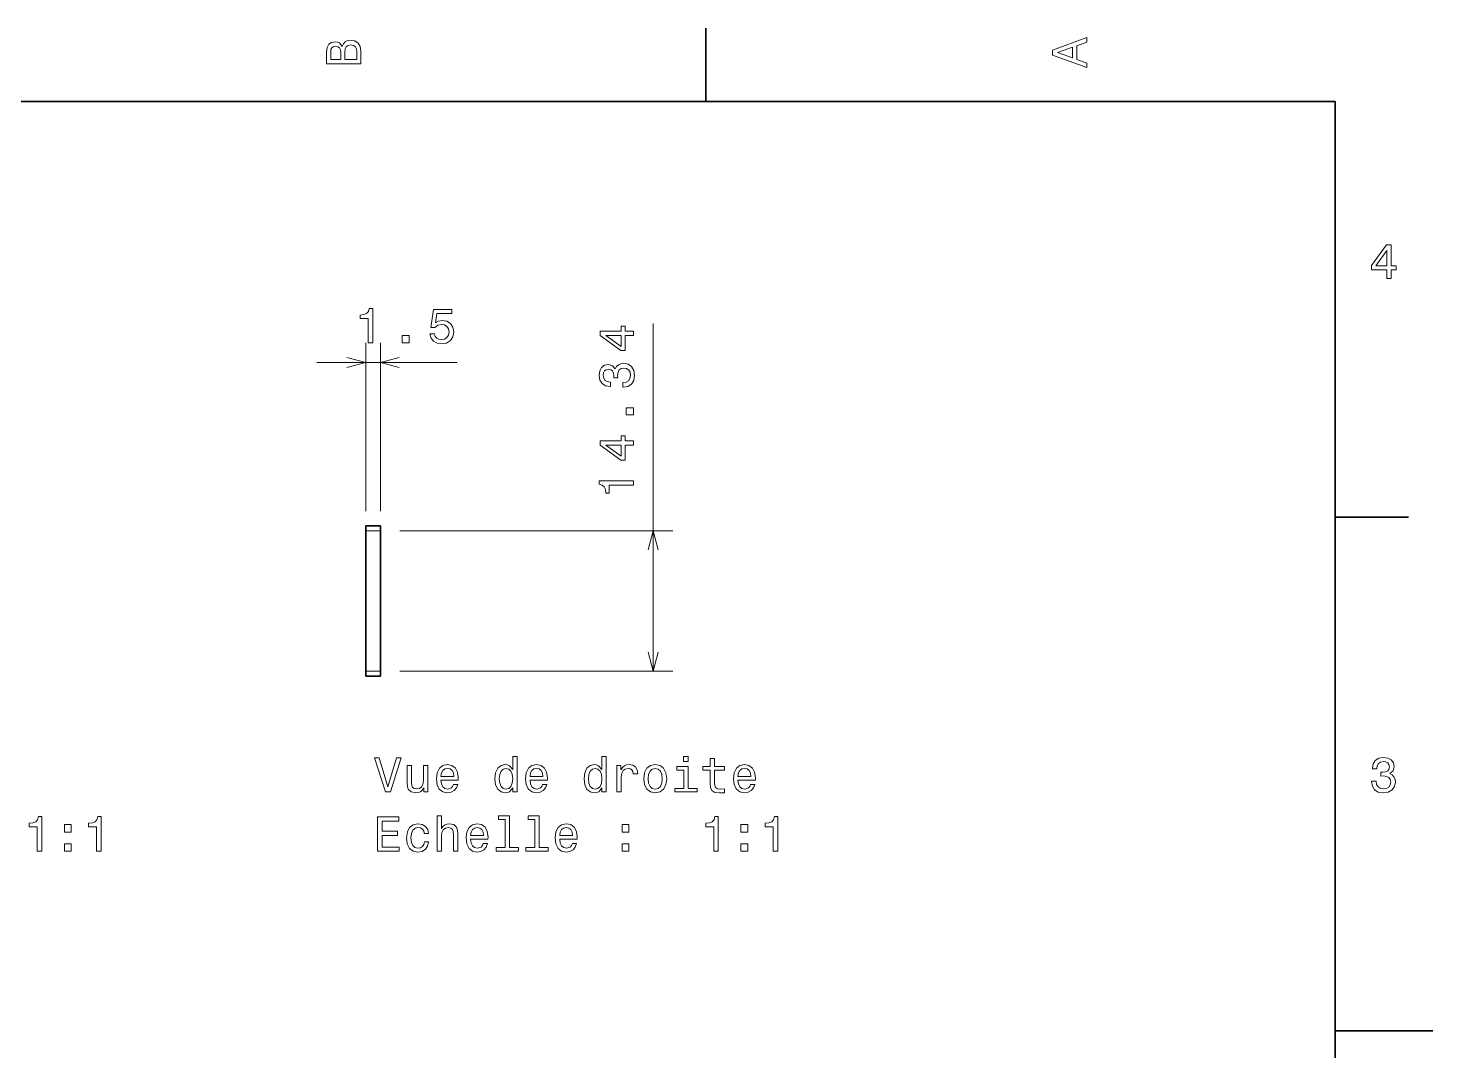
# Model space of a CAD drawing. Extents: x 0 to 297, y 0 to 210.
# Drawn here: x 153.4 to 297, y 103 to 207.5 of the extents above; entities that cross this region are included whole.
import ezdxf

# ---------------------------------------------------------------- set-up
doc = ezdxf.new("R2010")
doc.units = 0

msp = doc.modelspace()

# ---------------------------------------------------------------- linework, layer by layer
at = {"color": 7, "lineweight": 35, "ltscale": 0.1875}
for p, q in [((222.699997, 200), (222.699997, 207.5)), ((287, 157.5), (294.5, 157.5))]:
    msp.add_line(p, q, dxfattribs=at)
at = {"color": 7, "lineweight": 35}
for p, q in [((287, 200), (10, 200)), ((287, 10), (287, 200))]:
    msp.add_line(p, q, dxfattribs=at)
at = {"color": 7, "lineweight": 13}
for p, q in [((217.313568, 141.772018), (217.313568, 177.317276)), ((191.433136, 156.114975), (219.313568, 156.114975)), ((191.433136, 141.772018), (219.313568, 141.772018))]:
    msp.add_line(p, q, dxfattribs=at)
at = {"color": 7, "lineweight": 13, "ltscale": 0.430146}
for p, q in [((187.933136, 158.114975), (187.933136, 175.320801)), ((189.433136, 158.114975), (189.433136, 175.320801))]:
    msp.add_line(p, q, dxfattribs=at)
at = {"color": 7, "lineweight": 13, "ltscale": 0.358342}
msp.add_line((182.933136, 173.320801), (197.2668, 173.320801), dxfattribs=at)
at = {"color": 7, "lineweight": 35, "ltscale": 0.0125}
for p, q in [((187.933136, 156.114975), (187.933136, 156.614975)), ((189.433136, 156.114975), (189.433136, 156.614975)), ((187.933136, 141.272018), (187.933136, 141.772018)), ((189.433136, 141.272018), (189.433136, 141.772018))]:
    msp.add_line(p, q, dxfattribs=at)
at = {"color": 7, "lineweight": 35, "ltscale": 0.0375}
for p, q in [((189.433136, 156.614975), (187.933136, 156.614975)), ((189.433136, 141.272018), (187.933136, 141.272018))]:
    msp.add_line(p, q, dxfattribs=at)
at = {"color": 7, "lineweight": 13, "ltscale": 0.0375}
for p, q in [((189.433136, 156.114975), (187.933136, 156.114975)), ((189.433136, 141.772018), (187.933136, 141.772018))]:
    msp.add_line(p, q, dxfattribs=at)
at = {"color": 7, "lineweight": 35, "ltscale": 0.358574}
for p, q in [((187.933136, 156.114975), (187.933136, 141.772018)), ((189.433136, 156.114975), (189.433136, 141.772018))]:
    msp.add_line(p, q, dxfattribs=at)
at = {"color": 7, "lineweight": 35, "ltscale": 0.25}
msp.add_line((287, 105), (297, 105), dxfattribs=at)
at = {"color": 7, "lineweight": 13}
for points in [[(185.542007, 205.630417), (185.249496, 205.983429), (185.052811, 206.074219), (184.81073, 206.104477), (184.432495, 206.03891), (184.160156, 205.842224), (183.993729, 205.524506), (183.933212, 205.080704), (183.933212, 203.835022), (187.433212, 203.835022), (187.433212, 205.151306), (187.36261, 205.620331), (187.155838, 205.968307), (186.828018, 206.185165), (186.384216, 206.260818), (186.08667, 206.215424), (185.839554, 206.094391), (185.65799, 205.897705)], [(185.385666, 204.984879), (185.385666, 204.298996), (184.351807, 204.298996), (184.351807, 205.025223), (184.382065, 205.297562), (184.472839, 205.489197), (184.629181, 205.605194), (184.86116, 205.645538), (185.093155, 205.600143), (185.254532, 205.479111), (185.355408, 205.272339)], [(187.014618, 205.095825), (187.014618, 204.298996), (185.809296, 204.298996), (185.809296, 205.050446), (185.844589, 205.368164), (185.9505, 205.595108), (186.132065, 205.731277), (186.394302, 205.776657), (186.671692, 205.731277), (186.863327, 205.605194), (186.979324, 205.393372)], [(261.633209, 203.466858), (261.633209, 203.930847), (260.604401, 204.298996), (260.604401, 205.695969), (261.633209, 206.064133), (261.633209, 206.538193), (258.128174, 205.257217), (258.128174, 204.742798)], [(260.17572, 204.460388), (258.632477, 205), (260.17572, 205.539627)], [(292.277374, 181.916794), (292.731262, 181.916794), (292.731262, 182.784225), (293.23056, 182.784225), (293.23056, 183.187683), (292.731262, 183.187683), (292.731262, 185.341141), (292.272339, 185.341141), (290.739197, 183.228027), (290.739197, 182.784225), (292.277374, 182.784225)], [(291.162842, 183.187683), (292.277374, 184.756134), (292.277374, 183.187683)], [(188.185959, 175.320801), (188.644897, 175.320801), (188.644897, 178.846024), (188.301956, 178.846024), (188.211182, 178.538376), (188.029617, 178.331604), (187.752243, 178.210571), (187.368958, 178.170227), (187.368958, 177.812149), (188.185959, 177.812149)], [(194.498062, 176.233627), (194.609009, 175.820084), (194.85614, 175.497314), (195.219238, 175.295578), (195.683228, 175.21994), (196.192596, 175.310715), (196.591003, 175.557831), (196.84317, 175.951202), (196.938995, 176.455521), (196.853256, 176.924545), (196.611176, 177.292709), (196.232941, 177.529739), (195.743744, 177.615463), (195.365494, 177.554947), (195.072998, 177.388519), (195.214203, 178.331604), (196.747345, 178.331604), (196.747345, 178.745148), (194.876312, 178.745148), (194.598938, 176.889252), (195.00238, 176.889252), (195.294891, 177.126282), (195.668091, 177.212006), (195.99086, 177.15654), (196.237976, 176.995148), (196.394318, 176.748032), (196.449799, 176.430313), (196.394318, 176.112595), (196.232941, 175.865463), (195.985809, 175.709122), (195.668091, 175.653656), (195.400803, 175.68895), (195.194031, 175.804947), (195.04274, 175.986511), (194.967087, 176.233627)], [(215.313568, 176.07666), (215.313568, 176.530548), (214.446121, 176.530548), (214.446121, 177.029831), (214.042664, 177.029831), (214.042664, 176.530548), (211.889206, 176.530548), (211.889206, 176.071609), (214.002319, 174.538467), (214.446121, 174.538467), (214.446121, 176.07666)], [(191.66478, 175.320801), (192.360748, 175.320801), (192.360748, 176.072235), (191.66478, 176.072235)], [(214.042664, 174.962097), (212.474228, 176.07666), (214.042664, 176.07666)], [(214.214142, 170.792358), (214.249435, 170.792358), (214.733582, 170.873047), (215.09671, 171.110077), (215.32869, 171.483276), (215.414429, 171.977524), (215.32869, 172.502014), (215.106781, 172.895386), (214.753754, 173.147552), (214.299866, 173.238327), (214.002319, 173.197983), (213.760254, 173.087036), (213.573639, 172.905472), (213.437485, 172.663391), (213.165146, 172.991211), (212.73143, 173.107208), (212.338058, 173.031555), (212.040497, 172.814697), (211.853912, 172.46167), (211.788345, 171.977524), (211.869034, 171.523636), (212.090942, 171.175644), (212.44397, 170.9487), (212.912979, 170.873047), (212.948288, 170.873047), (212.948288, 171.321899), (212.625519, 171.362244), (212.393524, 171.493362), (212.252319, 171.705185), (212.201889, 172.002731), (212.242233, 172.264984), (212.348145, 172.456619), (212.519608, 172.572617), (212.751602, 172.618011), (212.998718, 172.572617), (213.165146, 172.451584), (213.266006, 172.239761), (213.296265, 171.952301), (213.291229, 171.755615), (213.689636, 171.755615), (213.67955, 172.002731), (213.724945, 172.320465), (213.845978, 172.557495), (214.042664, 172.6987), (214.299866, 172.74913), (214.592377, 172.693665), (214.809235, 172.547409), (214.945404, 172.315414), (214.990799, 172.007782), (214.940369, 171.690048), (214.789063, 171.458069), (214.546997, 171.311813), (214.214142, 171.256332)], [(215.313568, 167.979248), (215.313568, 168.675217), (214.562119, 168.675217), (214.562119, 167.979248)], [(215.313568, 164.868591), (215.313568, 165.322479), (214.446121, 165.322479), (214.446121, 165.821762), (214.042664, 165.821762), (214.042664, 165.322479), (211.889206, 165.322479), (211.889206, 164.863541), (214.002319, 163.330399), (214.446121, 163.330399), (214.446121, 164.868591)], [(214.042664, 163.754028), (212.474228, 164.868591), (214.042664, 164.868591)], [(215.313568, 160.764404), (215.313568, 161.223343), (211.788345, 161.223343), (211.788345, 160.880402), (212.095978, 160.789627), (212.30275, 160.608063), (212.423798, 160.330688), (212.464142, 159.947403), (212.822205, 159.947403), (212.822205, 160.764404)], [(191.078674, 132.920441), (190.201141, 129.93988), (189.298416, 132.920441), (188.819305, 132.920441), (189.94899, 129.41539), (190.453308, 129.41539), (191.55777, 132.920441)], [(194.281113, 132.123596), (193.837311, 132.123596), (193.837311, 130.560196), (193.78688, 130.197098), (193.640625, 129.934845), (193.413681, 129.773453), (193.116135, 129.723022), (192.879105, 129.763367), (192.727798, 129.884415), (192.642075, 130.091187), (192.621902, 130.383682), (192.621902, 132.123596), (192.178101, 132.123596), (192.178101, 130.343338), (192.193222, 129.985275), (192.289047, 129.687729), (192.581558, 129.41539), (193.050568, 129.319565), (193.302734, 129.354874), (193.519592, 129.445648), (193.706192, 129.60199), (193.857483, 129.828934), (193.857483, 129.41539), (194.281113, 129.41539)], [(195.617569, 130.6409), (197.392792, 130.6409), (197.397827, 130.847672), (197.317139, 131.427643), (197.095245, 131.861359), (196.742218, 132.123596), (196.273193, 132.219421), (195.814255, 132.118561), (195.461227, 131.836136), (195.234283, 131.377213), (195.153595, 130.772018), (195.229248, 130.151703), (195.456192, 129.697815), (195.804169, 129.41539), (196.258057, 129.319565), (196.651428, 129.385132), (196.974197, 129.556595), (197.211227, 129.828934), (197.347397, 130.192047), (196.908646, 130.192047), (196.817856, 129.990311), (196.686737, 129.83902), (196.313538, 129.717987), (196.026077, 129.773453), (195.809219, 129.949966), (195.667999, 130.237442), (195.617569, 130.625763)], [(202.965561, 129.833984), (202.965561, 129.41539), (203.409363, 129.41539), (203.409363, 133.036423), (202.970596, 133.036423), (202.970596, 131.710052), (202.632706, 132.093338), (202.425934, 132.184128), (202.188904, 132.219421), (201.760223, 132.118561), (201.427368, 131.836136), (201.21051, 131.382248), (201.134872, 130.772018), (201.21051, 130.161789), (201.427368, 129.70285), (201.760223, 129.41539), (202.188904, 129.319565), (202.425934, 129.354874), (202.637741, 129.445648)], [(204.725647, 130.6409), (206.500854, 130.6409), (206.505905, 130.847672), (206.425217, 131.427643), (206.203308, 131.861359), (205.850281, 132.123596), (205.381256, 132.219421), (204.922333, 132.118561), (204.569305, 131.836136), (204.342361, 131.377213), (204.261673, 130.772018), (204.337311, 130.151703), (204.564255, 129.697815), (204.912247, 129.41539), (205.366135, 129.319565), (205.759506, 129.385132), (206.082275, 129.556595), (206.319305, 129.828934), (206.455475, 130.192047), (206.016708, 130.192047), (205.925934, 129.990311), (205.7948, 129.83902), (205.421616, 129.717987), (205.13414, 129.773453), (204.917282, 129.949966), (204.776077, 130.237442), (204.725647, 130.625763)], [(212.073624, 129.833984), (212.073624, 129.41539), (212.517426, 129.41539), (212.517426, 133.036423), (212.078674, 133.036423), (212.078674, 131.710052), (211.740768, 132.093338), (211.533997, 132.184128), (211.296967, 132.219421), (210.868301, 132.118561), (210.535446, 131.836136), (210.318588, 131.382248), (210.242935, 130.772018), (210.318588, 130.161789), (210.535446, 129.70285), (210.868301, 129.41539), (211.296967, 129.319565), (211.533997, 129.354874), (211.745819, 129.445648)], [(213.611816, 129.41539), (214.055618, 129.41539), (214.055618, 130.963654), (214.100998, 131.336853), (214.237167, 131.604156), (214.459076, 131.765533), (214.756622, 131.821014), (214.978531, 131.785706), (215.144958, 131.684845), (215.245819, 131.513367), (215.281128, 131.281387), (215.729965, 131.281387), (215.669449, 131.68988), (215.503021, 131.982391), (215.225647, 132.158905), (214.847397, 132.219421), (214.590195, 132.179077), (214.368301, 132.078217), (214.171616, 131.906738), (214.015274, 131.674759), (214.015274, 132.123596), (213.611816, 132.123596)], [(216.350281, 130.766968), (216.430969, 130.151703), (216.662964, 129.697815), (217.031113, 129.41539), (217.52536, 129.319565), (218.014542, 129.41539), (218.382706, 129.692764), (218.614685, 130.146652), (218.700424, 130.766968), (218.614685, 131.382248), (218.382706, 131.841187), (218.014542, 132.118561), (217.52536, 132.219421), (217.031113, 132.118561), (216.662964, 131.836136), (216.430969, 131.382248)], [(220.889191, 133.036423), (220.420166, 133.036423), (220.420166, 132.532104), (220.889191, 132.532104)], [(223.14856, 131.654587), (223.14856, 130.297958), (223.178802, 129.859192), (223.320023, 129.556595), (223.602448, 129.380081), (224.081543, 129.319565), (224.606049, 129.344788), (224.606049, 129.728073), (224.222763, 129.697815), (223.874771, 129.738159), (223.688171, 129.864243), (223.607483, 130.07605), (223.592361, 130.373596), (223.592361, 131.654587), (224.606049, 131.654587), (224.606049, 132.032822), (223.592361, 132.032822), (223.592361, 132.824615), (223.14856, 132.824615), (223.14856, 132.032822), (222.381989, 132.032822), (222.381989, 131.654587)], [(225.977798, 130.6409), (227.753021, 130.6409), (227.758057, 130.847672), (227.677368, 131.427643), (227.455475, 131.861359), (227.102448, 132.123596), (226.633423, 132.219421), (226.174484, 132.118561), (225.821457, 131.836136), (225.594513, 131.377213), (225.513824, 130.772018), (225.589478, 130.151703), (225.816422, 129.697815), (226.164398, 129.41539), (226.618286, 129.319565), (227.011658, 129.385132), (227.334427, 129.556595), (227.571457, 129.828934), (227.707626, 130.192047), (227.26886, 130.192047), (227.178085, 129.990311), (227.046967, 129.83902), (226.673767, 129.717987), (226.386307, 129.773453), (226.169449, 129.949966), (226.028229, 130.237442), (225.977798, 130.625763)], [(290.729126, 130.51622), (290.729126, 130.480911), (290.809814, 129.996765), (291.046844, 129.633652), (291.420044, 129.401657), (291.914276, 129.315933), (292.438782, 129.401657), (292.832153, 129.623566), (293.08429, 129.976593), (293.175079, 130.430481), (293.134735, 130.728027), (293.023773, 130.970108), (292.842224, 131.156708), (292.600159, 131.292877), (292.927948, 131.565216), (293.043945, 131.998932), (292.968292, 132.392303), (292.751434, 132.68985), (292.398407, 132.87645), (291.914276, 132.942017), (291.460388, 132.861313), (291.112396, 132.63942), (290.885468, 132.286392), (290.809814, 131.817368), (290.809814, 131.782074), (291.258636, 131.782074), (291.299011, 132.104828), (291.430115, 132.336823), (291.641937, 132.478027), (291.939484, 132.528473), (292.201721, 132.488113), (292.393372, 132.382217), (292.509369, 132.210739), (292.554749, 131.97876), (292.509369, 131.731628), (292.388336, 131.565216), (292.176514, 131.46434), (291.889069, 131.434082), (291.692383, 131.439133), (291.692383, 131.04071), (291.939484, 131.050797), (292.257202, 131.005417), (292.494232, 130.884369), (292.635468, 130.687683), (292.685883, 130.430481), (292.630402, 130.13797), (292.484161, 129.921112), (292.252167, 129.784943), (291.944519, 129.739563), (291.626801, 129.789993), (291.394806, 129.941284), (291.248566, 130.183365), (291.193085, 130.51622)], [(195.617569, 131.014099), (195.67305, 131.362076), (195.809219, 131.619278), (196.015991, 131.77562), (196.28833, 131.8311), (196.555618, 131.77562), (196.76239, 131.619278), (196.888474, 131.362076), (196.933853, 131.014099)], [(202.264542, 131.821014), (202.557053, 131.750397), (202.778961, 131.553711), (202.91008, 131.225906), (202.96051, 130.772018), (202.91008, 130.31308), (202.778961, 129.985275), (202.557053, 129.783539), (202.264542, 129.717987), (201.987167, 129.783539), (201.77536, 129.985275), (201.63414, 130.31813), (201.58876, 130.772018), (201.63414, 131.220871), (201.77536, 131.548676), (201.987167, 131.750397)], [(204.725647, 131.014099), (204.781113, 131.362076), (204.917282, 131.619278), (205.124054, 131.77562), (205.396393, 131.8311), (205.663681, 131.77562), (205.870453, 131.619278), (205.996536, 131.362076), (206.041931, 131.014099)], [(211.37262, 131.821014), (211.665131, 131.750397), (211.887024, 131.553711), (212.018158, 131.225906), (212.068588, 130.772018), (212.018158, 130.31308), (211.887024, 129.985275), (211.665131, 129.783539), (211.37262, 129.717987), (211.095245, 129.783539), (210.883423, 129.985275), (210.742218, 130.31813), (210.696823, 130.772018), (210.742218, 131.220871), (210.883423, 131.548676), (211.095245, 131.750397)], [(216.804169, 130.772018), (216.849564, 131.225906), (216.990768, 131.553711), (217.217712, 131.755447), (217.52536, 131.82605), (217.827942, 131.755447), (218.054901, 131.558762), (218.196106, 131.225906), (218.246536, 130.772018), (218.196106, 130.31308), (218.054901, 129.980225), (217.827942, 129.778503), (217.52536, 129.712936), (217.217712, 129.778503), (216.990768, 129.980225), (216.849564, 130.31308)], [(220.874054, 129.788589), (220.874054, 132.032822), (219.734283, 132.032822), (219.734283, 131.654587), (220.430252, 131.654587), (220.430252, 129.788589), (219.522476, 129.788589), (219.522476, 129.41539), (221.791931, 129.41539), (221.791931, 129.788589)], [(225.977798, 131.014099), (226.033279, 131.362076), (226.169449, 131.619278), (226.376221, 131.77562), (226.64856, 131.8311), (226.915848, 131.77562), (227.12262, 131.619278), (227.248688, 131.362076), (227.294083, 131.014099)], [(154.360703, 123.368561), (154.819641, 123.368561), (154.819641, 126.893776), (154.4767, 126.893776), (154.385925, 126.586143), (154.204361, 126.379364), (153.926987, 126.258331), (153.543701, 126.217987), (153.543701, 125.859917), (154.360703, 125.859917)], [(160.432739, 123.368561), (160.891678, 123.368561), (160.891678, 126.893776), (160.548737, 126.893776), (160.457962, 126.586143), (160.276398, 126.379364), (159.999023, 126.258331), (159.615738, 126.217987), (159.615738, 125.859917), (160.432739, 125.859917)], [(189.142075, 123.368561), (191.361084, 123.368561), (191.361084, 123.792191), (189.606049, 123.792191), (189.606049, 124.977348), (191.169449, 124.977348), (191.169449, 125.395935), (189.606049, 125.395935), (189.606049, 126.444931), (191.32074, 126.444931), (191.32074, 126.868561), (189.142075, 126.868561)], [(195.229248, 123.368561), (195.67305, 123.368561), (195.67305, 124.931961), (195.718445, 125.290031), (195.864685, 125.552277), (196.091644, 125.713661), (196.394226, 125.774178), (196.636307, 125.723747), (196.787598, 125.587578), (196.863251, 125.360634), (196.888474, 125.058044), (196.888474, 123.368561), (197.332275, 123.368561), (197.332275, 125.148819), (197.312103, 125.506889), (197.221313, 125.804443), (196.923767, 126.076775), (196.459793, 126.172592), (196.207626, 126.137291), (195.990768, 126.041473), (195.809219, 125.890175), (195.67305, 125.683403), (195.67305, 126.989601), (195.229248, 126.989601)], [(202.183853, 126.616402), (202.183853, 123.74176), (201.271027, 123.74176), (201.271027, 123.368561), (203.535446, 123.368561), (203.535446, 123.74176), (202.627655, 123.74176), (202.627655, 126.989601), (201.487885, 126.989601), (201.487885, 126.616402)], [(205.219879, 126.616402), (205.219879, 123.74176), (204.307053, 123.74176), (204.307053, 123.368561), (206.571472, 123.368561), (206.571472, 123.74176), (205.663681, 123.74176), (205.663681, 126.989601), (204.523911, 126.989601), (204.523911, 126.616402)], [(223.506622, 123.368561), (223.965546, 123.368561), (223.965546, 126.893776), (223.62262, 126.893776), (223.53183, 126.586143), (223.350281, 126.379364), (223.072906, 126.258331), (222.689621, 126.217987), (222.689621, 125.859917), (223.506622, 125.859917)], [(229.578674, 123.368561), (230.037598, 123.368561), (230.037598, 126.893776), (229.694656, 126.893776), (229.603882, 126.586143), (229.422333, 126.379364), (229.144943, 126.258331), (228.761658, 126.217987), (228.761658, 125.859917), (229.578674, 125.859917)], [(157.139526, 125.325333), (157.83548, 125.325333), (157.83548, 126.076775), (157.139526, 126.076775)], [(193.917999, 125.179077), (194.356766, 125.179077), (194.265991, 125.582535), (194.049133, 125.900261), (193.711227, 126.096947), (193.272476, 126.172592), (192.78833, 126.071732), (192.420166, 125.789307), (192.188187, 125.330376), (192.107483, 124.715103), (192.183136, 124.104874), (192.41008, 123.650978), (192.768158, 123.368561), (193.257339, 123.272743), (193.691055, 123.348389), (194.028961, 123.560204), (194.260941, 123.893059), (194.361816, 124.336861), (193.938187, 124.336861), (193.862534, 124.054443), (193.721313, 123.842621), (193.519592, 123.711502), (193.272476, 123.671158), (192.964844, 123.736717), (192.742935, 123.938446), (192.606766, 124.266258), (192.561371, 124.730232), (192.606766, 125.18412), (192.747971, 125.511932), (192.97493, 125.713661), (193.272476, 125.784264), (193.534714, 125.738876), (193.731415, 125.622887), (193.862534, 125.431244)], [(198.653595, 124.594063), (200.428818, 124.594063), (200.433853, 124.800835), (200.353165, 125.380806), (200.131256, 125.814529), (199.778244, 126.076775), (199.309219, 126.172592), (198.850281, 126.071732), (198.497253, 125.789307), (198.270309, 125.330376), (198.189621, 124.725189), (198.265274, 124.104874), (198.492218, 123.650978), (198.840195, 123.368561), (199.294083, 123.272743), (199.687454, 123.338303), (200.010223, 123.509773), (200.247253, 123.782104), (200.383423, 124.145218), (199.944672, 124.145218), (199.853882, 123.943489), (199.722763, 123.792191), (199.349564, 123.671158), (199.062103, 123.726631), (198.845245, 123.903145), (198.704025, 124.190605), (198.653595, 124.578934)], [(198.653595, 124.967262), (198.709076, 125.315247), (198.845245, 125.572449), (199.052017, 125.72879), (199.324341, 125.784264), (199.591644, 125.72879), (199.798416, 125.572449), (199.924484, 125.315247), (199.969879, 124.967262)], [(207.761673, 124.594063), (209.53688, 124.594063), (209.541931, 124.800835), (209.461243, 125.380806), (209.239334, 125.814529), (208.886307, 126.076775), (208.417282, 126.172592), (207.958359, 126.071732), (207.605331, 125.789307), (207.378387, 125.330376), (207.297684, 124.725189), (207.373337, 124.104874), (207.600281, 123.650978), (207.948273, 123.368561), (208.402161, 123.272743), (208.795532, 123.338303), (209.118301, 123.509773), (209.355331, 123.782104), (209.491486, 124.145218), (209.052734, 124.145218), (208.96196, 123.943489), (208.830826, 123.792191), (208.457626, 123.671158), (208.170166, 123.726631), (207.953308, 123.903145), (207.812103, 124.190605), (207.761673, 124.578934)], [(207.761673, 124.967262), (207.817139, 125.315247), (207.953308, 125.572449), (208.16008, 125.72879), (208.432419, 125.784264), (208.699707, 125.72879), (208.906479, 125.572449), (209.032562, 125.315247), (209.077942, 124.967262)], [(214.141357, 125.325333), (214.837311, 125.325333), (214.837311, 126.076775), (214.141357, 126.076775)], [(226.285431, 125.325333), (226.9814, 125.325333), (226.9814, 126.076775), (226.285431, 126.076775)], [(157.139526, 123.368561), (157.83548, 123.368561), (157.83548, 124.120003), (157.139526, 124.120003)], [(214.141357, 123.368561), (214.837311, 123.368561), (214.837311, 124.120003), (214.141357, 124.120003)], [(226.285431, 123.368561), (226.9814, 123.368561), (226.9814, 124.120003), (226.285431, 124.120003)]]:
    msp.add_lwpolyline(points, close=True, dxfattribs=at)
for points in [[(186.001282, 172.803162), (187.933136, 173.320801), (186.001282, 173.83844)], [(191.36499, 173.83844), (189.433136, 173.320801), (191.36499, 172.803162)], [(217.831192, 154.183121), (217.313568, 156.114975), (216.795929, 154.183121)], [(216.795929, 143.703873), (217.313568, 141.772018), (217.831192, 143.703873)]]:
    msp.add_lwpolyline(points, dxfattribs=at)

doc.saveas('drawing.dxf')
